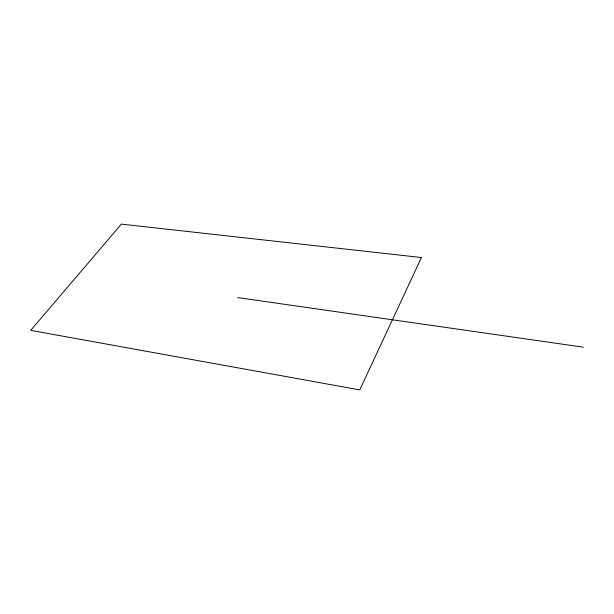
<?xml version="1.0" encoding="UTF-8"?>
<svg xmlns="http://www.w3.org/2000/svg" width="614" height="614" viewBox="0 0 614 614"><rect width="100%" height="100%" fill="white"/><g stroke="black" fill="none" stroke-linecap="round" stroke-linejoin="round"><path stroke-width="0.92" d="M237.787 297.583L583.3 347.179M421.427 257.527L359.758 389.89L30.7 330.363L121.395 224.11L421.427 257.527"/></g></svg>
